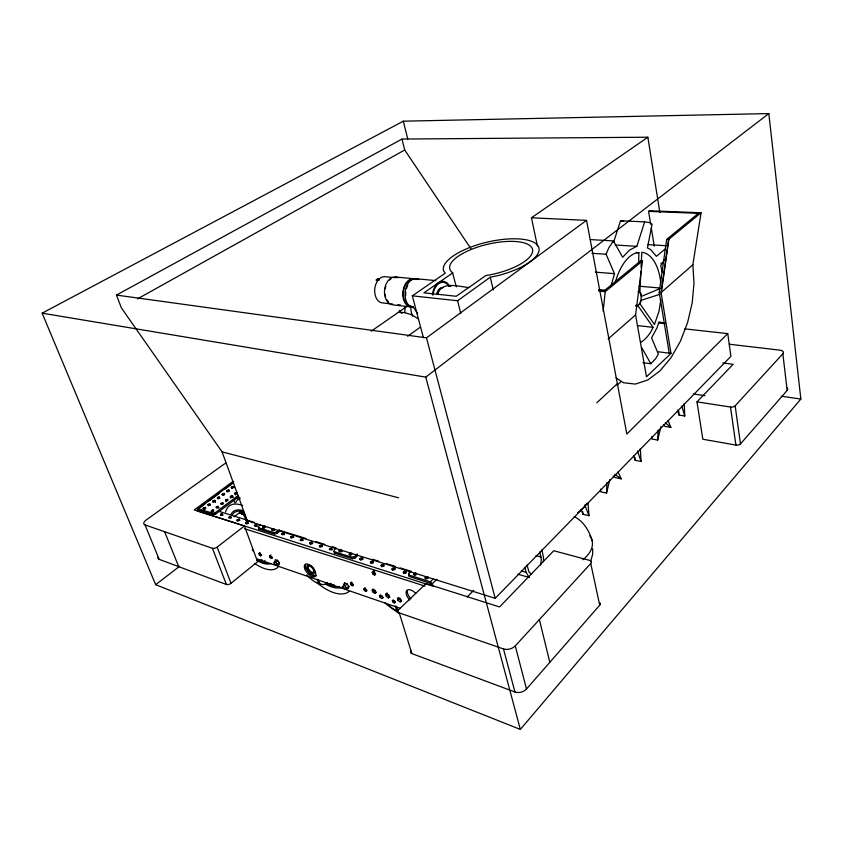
<?xml version="1.0" encoding="UTF-8"?>
<svg xmlns="http://www.w3.org/2000/svg" width="843" height="843" viewBox="0 0 843 843"><rect width="100%" height="100%" fill="white"/><g stroke="black" fill="none" stroke-linecap="round" stroke-linejoin="round"><path stroke-width="1.26" d="M592.692 548.804L592.64 554.388L590.553 561.607M638.646 262.858L638.899 252.668L636.36 252.5M600.659 489.13L600.585 491.732L606.549 493.06L609.837 479.53M606.549 493.06L606.886 482.618M651.966 436.516L651.871 438.992L657.709 440.057L660.923 426.537M657.709 440.057L658.098 430.109M543.366 561.712L543.545 558.077L541.912 549.689M640.891 271.393L639.911 291.794A7.735 4.015 -83.8 0 1 641.502 296.346L660.037 288.601M641.07 267.568L641.26 263.743M641.375 261.193L641.808 252.257A46.397 24.11 -83.8 0 1 660.828 283.1M279.96 531.016L276.915 533.461L274.565 534.072L258.759 529.067L258.358 526.39L260.382 524.789M258.759 529.067L258.854 527.771M349.297 553.746L349.213 554.61L350.161 554.852L351.784 553.24L349.297 553.746L350.108 554.926L351.531 554.483L350.583 553.061M603.124 311.299L605.232 291.657L642.461 261.003L640.554 260.866L604.262 290.751L599.057 290.213M339.097 550.553L339.002 551.406L339.94 551.649L341.563 550.047L339.097 550.553L339.919 551.722L342.174 551.596M661.081 292.584L670.996 353.396L646.476 376.789L635.59 314.903L642.461 261.003M669.216 353.164L659.215 292.468L666.644 239.433L698.425 213.332L648.583 211.382L650.691 224.27M659.215 292.468L661.038 292.626L668.531 239.538L701.07 212.752L649.384 210.75L648.583 211.382M661.386 292.321L668.899 239.243M279.412 562.924L279.138 564.757L276.578 565.39L275.113 564.662L274.07 562.945L275.461 559.657L277.568 560.363L279.412 562.924L276.841 564.115L276.578 565.39M616.054 377.864L623.42 382.733L635.337 384.081L647.782 379.993L659.921 370.941L671.007 357.727L680.396 341.267L687.582 322.627L692.198 302.9L694 283.237L692.851 264.765L701.07 212.752M660.859 299.771L658.984 311.33L654.474 324.544L639.995 303.807L641.249 300.308L659.795 294.344M414.061 573.609L413.86 574.684L415.167 574.884L416.484 574.157L416.484 573.219L414.061 573.609L414.514 575.126L416.147 574.494L415.451 572.955M611.049 285.925L614.494 273.669L606.106 254.249L608.751 247.905L613.419 240.929L622.661 257.263L629.531 250.065L636.844 246.335L644.642 221.878L649.827 222.647L652.082 224.249L647.424 247.947L650.743 249.654L656.402 256.314L665.095 249.085M540.648 564.979L541.343 559.415L539.815 551.838M271.983 529.52L272.816 530.637L274.165 530.226L273.227 528.888L271.983 529.52L271.815 530.31L272.658 530.521L274.302 529.035M344.629 582.987L343.175 586.454L344.26 588.266L345.872 589.067L348.496 588.372L348.918 586.475L346.979 583.778L344.629 582.987L343.175 586.454M262.795 527.476L262.963 526.696L265.271 526.211L264.913 527.117L262.795 527.476L263.185 528.635M245.208 515.842L240.36 511.975L240.287 512.987M234.923 493.587L235.113 492.881L237.273 492.428L236.904 493.239L234.923 493.587L235.323 494.715L236.156 493.956M230.666 498.181L230.455 496.358L231.635 495.768L232.626 495.895L233.216 497.296M225.566 500.552L225.766 499.846L227.947 499.383L227.568 500.215L225.566 500.552L225.977 501.68M221.045 503.366L220.845 504.082L221.604 504.262L223.226 502.902L221.045 503.366L221.878 504.441L223.153 504.061L222.236 502.776M345.872 589.067L346.252 587.75L348.918 586.475M216.293 506.906L216.082 507.623L216.851 507.813L218.485 506.443L216.293 506.906L217.125 507.992L219.085 507.855M211.287 511.206L212.71 509.878L213.701 510.015L213.3 510.858L211.287 511.206L211.719 512.333L213.637 511.164L212.71 509.878M613.525 242.436L620.543 220.771L644.642 221.878M437.369 294.565C441.584 280.466 458.603 286.736 468.919 287.526M232.626 495.895L232.257 496.717L230.265 497.054M197.241 509.551L233.743 482.048M635.559 305.672L638.067 305.925L653.093 327.337L651.144 331.31A46.397 24.11 -83.8 0 1 640.575 342.437M664.642 259.433L660.701 265.682L662.208 272.036M398.033 600.3L399.013 598.783L401.321 600.753L400.13 601.881L398.033 600.3L397.359 598.404L398.476 597.529L400.615 598.909L401.616 601.175L400.13 601.881M386.284 596.349L387.264 594.842L386.948 592.829L385.62 594.463L386.284 596.349L388.36 597.908L389.814 597.202L388.802 594.958L386.705 593.588L385.62 594.463M372.669 591.765L373.66 590.279L375.894 592.207L374.714 593.303L372.669 591.765L371.995 589.9L373.049 589.025L375.114 590.374L376.115 592.597L374.714 593.303M380.077 597.213L381.099 595.78L382.996 597.424L381.805 598.519L380.077 597.213L379.519 595.643L380.414 594.916L382.164 596.054L383.007 597.929L381.805 598.519M372.648 573.767L373.681 572.334L375.599 573.978L374.397 575.063L372.648 573.767L372.079 572.155L372.975 571.385L374.735 572.523L375.599 574.431L374.397 575.063M392.796 601.849L393.829 600.458L395.43 601.839L394.25 602.945L392.796 601.849L392.322 600.532L393.091 599.931L395.272 602.46L394.25 602.945M364.324 590.395L365.367 589.046L365.135 587.666L363.849 589.109L364.324 590.395L365.725 591.459L366.684 590.975L365.988 589.436L364.566 588.509L363.849 589.109M274.07 562.945L275.197 561.501M350.888 584.736L351.931 583.398L351.689 582.028L350.414 583.451L350.888 584.736L352.269 585.78L353.196 585.284L352.5 583.767L351.109 582.85L350.414 583.451M235.323 494.715L235.924 493.966L235.113 492.881M520.342 729.416L800.85 399.034L768.816 113.584L403.291 121.181L42.15 313.174L155.66 584.684L520.342 729.416L425.778 377.127L42.15 313.174M231.951 515.189L234.449 512.27L238.232 511.037L242.605 511.543L246.272 521.09M270.087 557.508L271.14 556.275L272.531 557.497L271.341 558.477L270.087 557.508L269.602 556.296L270.16 555.695L272.099 557.971L271.341 558.477M259.296 554.915L260.35 553.703L261.709 554.905L260.529 555.874L259.296 554.915L259.349 553.124L261.277 555.379L260.529 555.874M410.889 650.733A3.93 2.487 -19.4 0 0 411.858 653.588L514.947 692.008A8.398 5.753 -15.1 0 0 526.496 689.026L599.721 605.179A3.92 2.487 -10.5 0 0 599.858 602.65M722.809 362.964L733.168 364.292L696.982 401.858L702.82 439.224L735.907 445.072A3.425 1.77 -6.2 0 0 740.481 443.892L787.162 390.446A6.523 3.098 -5.7 0 0 787.309 388.054M343.702 585.442L345.082 585.927L346.979 583.778M399.255 612.893L503.492 648.941A8.578 5.574 -15 0 0 515.284 645.896L590.743 563.556A3.994 2.403 -10.9 0 0 589.52 560.342L553.735 550.732L499.562 606.96L426.052 583.609L398.865 609.468A4.004 2.403 -18.9 0 0 399.255 612.893L411.858 653.588M696.982 401.858L730.502 407.043A3.488 1.697 -6.8 0 0 735.149 405.841L782.862 353.775A6.628 2.972 -6.3 0 0 779.564 350.108L729.248 344.229M274.481 561.944L275.714 562.386L277.568 560.363M269.602 556.296L270.845 554.979M258.812 553.714L260.044 552.407M643.03 362.669L650.828 363.712L655.591 358.749L658.383 354.102L651.565 337.832L656.982 327.853L659.036 321.931L665.106 323.154M425.072 577.687L427.38 576.57L428.149 577.223L427.39 578.203L425.683 578.424L425.072 577.687L425.631 579.046M659.858 212.552L647.856 137.219L401.953 139.063L116.46 295.082L121.381 307.864L222.067 451.869L247.252 520.805L495.199 598.309L730.913 356.336L727.751 333.617L684.79 328.865M403.85 571.586L403.059 572.386L403.639 573.103L405.314 572.882L406.073 571.933L405.346 571.291L403.85 571.586L404.788 572.892L406.189 572.924L405.346 571.291M430.973 583.345L429.329 585L197.315 510.921L199.211 509.488M467.18 596.907L473.766 590.342M727.751 333.617L626.855 434.029L586.549 220.35L531.459 217.789L537.402 246.04M392.006 568.899L394.271 567.813L394.988 568.456L394.218 569.394L392.564 569.615L392.006 568.899L392.585 570.237L395.114 569.436L394.271 567.813M381.12 565.474L383.386 564.41L384.081 565.031L383.312 565.959L381.668 566.18L381.12 565.474L381.71 566.802L384.229 566.011M370.425 562.112L372.68 561.048L373.354 561.67L372.574 562.587L370.952 562.808L370.425 562.112L371.015 563.43L373.512 562.65L372.68 561.048M432.933 586.254L432.217 583.778L436.959 579.236M410.583 571.617L408.655 573.409L408.866 574.968L430.351 581.818L433.197 579.099M359.898 558.793L362.132 557.75L362.796 558.361L362.016 559.267L360.404 559.478L359.898 558.793L360.488 560.11L362.975 559.33L362.132 557.75M596.812 402.796L617.35 383.66M388.36 597.908L389.55 596.802L387.264 594.842M617.023 385.304L620.848 381.731M226.683 490.879L228.832 489.952L228.369 491.09L226.683 490.879L227.304 491.943L229.307 491.258L228.832 489.952M231.298 487.465L232.088 486.738L233.764 487.054L231.751 487.928L231.298 487.465L231.92 488.529L232.763 487.949L232.088 486.738M213.268 502.333L212.615 501.269L214.796 500.32L215.471 502.323L214.796 500.32M217.336 497.781L219.507 496.833L219.032 497.992L217.336 497.781L217.979 498.845L220.002 498.16M222.025 494.314L224.185 493.376L223.722 494.525L222.025 494.314L222.657 495.378L224.67 494.693L224.185 493.376M203.079 508.318L205.281 507.36L204.775 508.54L203.079 508.318L203.732 509.383L205.787 508.687L205.281 507.36M207.863 504.778L210.055 503.829L209.559 504.999L207.863 504.778L208.516 505.842M330.098 548.435L329.297 549.172L329.761 549.826L331.331 549.615L332.121 548.73L331.499 548.15L330.098 548.435L331.046 549.689L332.332 549.699M365.725 591.459L366.916 590.374L365.367 589.046M319.413 546.053L321.615 545.052L322.216 545.621L321.415 546.496L319.866 546.707L319.413 546.053L320.024 547.339M309.687 542.997L311.868 541.996L312.458 542.565L311.657 543.419L310.129 543.64L309.687 542.997L310.298 544.272L312.69 543.524L311.868 541.996M352.269 585.78L353.459 584.715L351.931 583.398M300.909 539.278L300.108 539.984L300.529 540.616L302.047 540.405L302.848 539.552L302.279 538.993L300.909 539.278L301.847 540.5L303.101 540.511L302.279 538.993M331.236 583.598L332.1 586.011L333.923 584.41M335.988 548.498L334.028 550.173L334.07 551.607L351.952 557.244L354.46 556.601L357.39 554.03M334.07 551.607L334.555 553.061L352.427 558.719L354.935 558.066L357.875 555.495M290.666 537.012L292.837 536.032L293.396 536.58L292.584 537.423L290.666 537.012L291.288 538.266L292.416 537.528L291.467 536.317M608.151 338.928L635.59 314.903M661.038 292.626L692.851 264.765M282.173 533.398L281.372 534.083L281.773 534.704L283.269 534.494L284.07 533.661L283.533 533.113L282.173 533.398L283.122 534.61L284.344 534.61L283.533 533.113M263.206 528.371L265.334 527.412M255.123 524.904L254.323 525.568L254.681 526.169L256.135 525.958L256.946 525.157L256.441 524.631L255.123 524.904L256.061 526.095L257.252 526.095M245.566 522.818L247.673 521.88L248.169 522.397L247.357 523.197L245.566 522.818L246.198 524.04L248.474 523.345M236.936 520.099L239.043 519.172L239.517 519.688L238.706 520.479L236.936 520.099L237.568 521.322L238.685 520.626L237.737 519.446M262.078 559.994L262.963 562.302L264.987 560.648M229.233 516.77L228.769 518.002L230.181 517.792L230.993 517.012L230.529 516.506L229.233 516.77L230.181 517.95L231.319 517.95L230.529 516.506M241.941 514.378L243.985 512.713M157.915 557.265A6.618 3.161 -23.5 0 0 159.19 559.352L226.377 584.473A3.477 1.812 -23 0 0 231.014 583.282L257.589 561.754L244.449 525.958L194.227 509.931L233.068 481.395M220.855 514.146L220.371 515.358L221.772 515.147L222.594 514.378L222.131 513.872L220.855 514.146L221.793 515.315L222.931 515.305L222.131 513.872M258.264 527.686L274.07 532.671L276.42 532.07L279.454 529.625M239.928 512.987L241.941 511.385L239.886 512.987M211.793 512.186L212.594 511.553M203.648 509.625L204.449 508.993M215.102 500.858L213.058 501.754L212.615 501.269M379.276 279.465L377.759 279.465L378.865 279.634M226.061 463.302A3.109 1.38 -20.4 0 0 223.922 464.272L146.187 519.994A6.723 3.035 -22.8 0 0 145.017 524.904L212.447 548.308A3.53 1.739 -22.3 0 0 217.157 547.096L244.449 525.958M155.66 584.684L179.612 566.285M425.778 377.127L768.816 113.584M234.122 516.738L240.36 511.975M239.802 512.955L241.899 511.374M240.866 513.113L242.9 511.575M198.316 509.994L213.437 514.63L215.671 514.061L238.759 496.738M197.726 508.561L212.931 513.292L215.165 512.723L238.274 495.421M241.846 514.241L243.954 512.67M198.295 508.772L204.649 504.093M208.885 500.974L219.475 493.176M224.765 489.277L233.237 483.039M116.46 295.082L426.495 337.843L586.549 220.35M420.478 327.042L407.654 336.283M412.322 295.84L457.612 300.751L490.299 277.178L498.065 275.577A49.063 17.534 -13.2 0 0 538.719 247.199A49.063 17.534 -13.2 0 0 485.536 242.531A49.063 17.534 -13.2 0 0 443.534 270.782L445.294 273.153L412.322 295.84L423.418 337.706M403.628 573.725L404.788 572.892M371.173 331.225L406.853 306.452M531.459 217.789L647.856 137.219M452.891 272.784L423.903 292.858L456.211 296.262L485.884 275.545A42.508 15.195 -13.2 0 0 532.639 249.992A42.508 15.195 -13.2 0 0 482.607 245.566A42.508 15.195 -13.2 0 0 452.47 272.584L456.348 286.831M376.315 279.665C382.817 276.799 371.31 281.72 378.813 280.15M137.441 298.917L404.714 149.98L401.953 139.063M638.067 305.925L635.97 306.083M378.96 280.002L378.423 279.686M273.027 530.521L274.365 530.247M340.129 551.585L341.552 551.301M350.33 554.789L351.763 554.494M426.516 578.709L428.044 578.403M339.318 586.433L337.042 586.865L332.1 586.011M638.899 252.668L635.38 253.163A46.397 24.11 -83.8 0 0 615.306 282.416M215.292 501.638L214.133 501.733L213.427 500.521M210.56 505.147L209.391 505.242L208.685 504.03M398.181 312.342L404.587 312.595L411.932 314.871L418.423 318.97M666.644 239.433L668.531 239.538M590.269 239.57L613.419 240.929M647.951 244.618L666.339 245.724M615.285 245.007L636.844 246.335M591.934 253.29L606.106 254.249M660.859 263.216L663.42 263.395M595.316 272.131L614.494 273.669M638.941 286.188L659.879 288M598.593 289.676L606.265 290.382M598.804 291.067L605.232 291.657M416.337 278.748L435.778 280.603M395.63 276.999L413.934 278.748M395.557 277.705L385.219 276.715A13.172 9.041 -84.3 0 0 374.766 288.77A13.172 9.041 -84.3 0 0 382.416 302.911L392.712 304.102M658.257 322.985L664.716 323.68M637.424 325.588L653.093 327.337M397.928 304.713L400.53 305.008M410.878 306.947L392.638 304.818A13.994 9.505 -84.2 0 1 384.882 288A13.994 9.505 -84.2 0 1 398.012 277.79M657.73 351.71L670.996 353.396M781.303 396.231L800.85 399.034M620.543 220.771L623.704 221.235M693.431 393.987L704.948 395.704M262.963 562.302L267.336 563.008M677.487 410.13L679.015 415.062L684.769 415.999L684.189 403.628M668.067 420.604L670.891 427.401L665.085 426.4L663.188 424.84M633.588 455.673L635.2 460.31L641.08 461.469L640.322 448.634M618.024 471.964L621.27 478.856L615.337 477.612L613.188 476.116M581.09 509.53L582.966 514.262L588.972 515.705L588.035 503.166M222.067 451.869L398.644 497.802M535.979 555.569L541.027 556.96M521.322 570.943L526.137 572.334L528.719 576.939M518.024 574.241L529.404 577.55M236.957 496.949L239.475 497.697M236.177 497.897L239.96 499.024M448.35 285.514L451.005 286.314M219.317 511.469L254.47 522.439M280.835 530.668L305.946 538.498M315.988 541.638L324.776 544.378M332.311 546.728L336.083 547.908M372.49 559.267L378.77 561.227M386.305 563.577L395.093 566.317M400.109 567.887L411.416 571.406M244.47 528.709L425.051 586.106M408.866 574.968L409.319 576.486L430.762 583.451L431.479 585.906M308.654 573.366L316.104 575.895M256.946 558.909L399.814 608.172M276.62 560.721L277.589 561.101M325.472 583.208L330.972 585.664L330.119 583.272M256.999 559.752L261.952 561.986L261.077 559.699M531.67 574.304L529.056 572.134L527.033 565M574.231 516.569C583.683 521.406 589.341 531.048 592.292 540.932M614.842 474.388L621.27 478.856M665.222 422.733L670.891 427.401M311.035 574.41L307.811 570.953M430.351 581.818L432.217 583.778M246.367 522.154L247.315 523.334M211.509 510.468L212.352 511.553M310.487 542.281L311.436 543.514M320.214 545.337L321.162 546.58L322.437 546.591L321.615 545.052M225.766 499.846L226.588 500.932L227.863 500.542L226.957 499.267M230.455 496.358L231.267 497.433L232.542 497.054L231.635 495.768M262.963 526.696L263.796 527.813L265.134 527.402L264.196 526.064M360.688 558.045L361.636 559.32M371.215 561.343L372.163 562.629M381.921 564.705L382.859 565.99M392.796 568.119L393.734 569.415M217.494 506.316L218.411 507.602M425.852 576.875L426.79 578.203M413.081 306.957L417.58 313.354M399.571 310.329L401.795 313.491M236.282 492.312L237.178 493.576M340.382 549.878L341.331 551.28M404.714 149.98L470.931 248.717M275.714 562.386L276.841 564.115M345.082 585.927L346.252 587.75M305.714 567.887L306.768 569.583M203.901 507.56L204.617 508.772M218.137 497.043L218.832 498.255M222.815 493.587L223.511 494.788M227.473 490.152L228.147 491.353M641.639 347.506L650.828 363.712M239.043 519.172L239.833 520.626M292.837 536.032L293.649 537.539M252.278 549.215L253.269 551.259M145.017 524.904L159.19 559.352M164.606 531.691L178.716 566.644M584.789 505.02L588.972 515.705M212.447 548.308L226.377 584.473M243.627 511.827L246.799 520.11M217.157 547.096L231.014 583.282M212.931 513.292L213.437 514.63M215.165 512.723L215.671 514.061M233.437 486.537L233.922 487.844M233.985 500.405L234.881 502.871M318.327 579.562L319.918 583.957M317.221 579.257L318.823 583.683M276.42 532.07L276.915 533.461M274.07 532.671L274.565 534.072M637.477 451.005L641.08 461.469M395.135 605.875L396.684 610.522M396.4 606.222L397.928 610.838L396.305 610.427A22.308 11.391 48.5 0 1 385.061 602.787M354.46 556.601L354.935 558.066M351.952 557.244L352.427 558.719M681.734 406.126L684.769 415.999M408.655 573.409L409.319 576.486M377.896 279.328L378.043 280.002L378.749 279.107M503.492 648.941L514.947 692.008M426.495 337.843L495.199 598.309M515.284 645.896L526.496 689.026M403.291 121.181L407.759 139M457.612 300.751L460.763 313.522M539.362 619.605L549.836 662.282M524.873 567.223L526.137 572.334M490.299 277.178L493.271 289.981M373.881 570.743L374.661 574.178M590.743 563.556L599.721 605.179M203.521 508.803L203.743 510.047M651.323 228.137L654.273 246.188M730.502 407.043L735.907 445.072M735.149 405.841L740.481 443.892M782.862 353.775L787.162 390.446M582.776 511.764L582.966 514.262M635.042 457.749L635.2 460.31M678.836 411.352L679.015 415.062M334.513 551.628L334.555 553.061M638.13 291.583A7.029 3.646 -83.8 0 1 640.996 299.676A7.029 3.646 -83.8 0 1 635.907 305.292M412.596 316.283A22.919 17.418 55.4 0 1 410.826 306.241M404.861 312.69A22.75 17.376 55.3 0 1 405.399 306.652M327.305 582.745A20.896 10.137 50.5 0 1 322.068 584.484L318.485 583.598A20.896 10.137 50.5 0 1 306.831 574.979M348.991 591.501A41.518 20.453 50.5 0 1 316.515 582.281M342.395 587.086A34.236 16.871 50.5 0 1 325.609 584.178M278.042 567.181A39.168 18.304 52 0 1 254.481 563.303M225.597 511.996A39.168 18.304 52 0 1 242.71 505.494M271.119 563.503A32.297 15.1 52 0 1 257.168 560.679M231.077 514.272A32.297 15.1 52 0 1 242.647 510.51M235.892 502.344A38.883 18.483 52 0 1 240.107 497.992M398.707 613.23A44.289 22.961 48.5 0 1 388.412 604.874M410.878 598.857A8.599 4.468 48 0 1 407.422 590.416M409.687 599.984A8.609 4.468 48 0 1 406.811 590.448A8.609 4.468 48 0 1 415.757 593.398M315.809 575.748A7.85 3.793 50.5 0 1 309.002 572.566A7.85 3.793 50.5 0 1 305.535 564.736M405.715 295.598A13.477 8.978 -84.1 0 1 405.789 292.068M406.474 288.601A13.477 8.978 -84.1 0 1 407.738 285.45M410.962 306.22A13.456 8.978 -84.1 0 1 403.302 293.564A13.456 8.978 -84.1 0 1 411.5 279.623M388.402 301.868A13.277 9.02 -84.2 0 1 386.747 299.56M385.599 296.662A13.277 9.02 -84.2 0 1 385.156 294.481M385.251 288.717A13.277 9.02 -84.2 0 1 385.778 286.462M389.434 280.076A13.277 9.02 -84.2 0 1 390.867 278.907M413.365 306.715A14.183 9.463 -84.1 0 1 402.922 291.741A14.183 9.463 -84.1 0 1 416.316 279.539M413.228 307.442A14.436 9.61 -84.1 0 1 405.43 290.118A14.436 9.61 -84.1 0 1 418.75 279.56M432.385 294.881A14.721 9.536 -84 0 1 439.74 282.015A14.721 9.536 -84 0 1 449.73 286.483M433.017 294.955A13.751 8.904 -84 0 1 439.519 283.132A13.751 8.904 -84 0 1 448.75 286.23M436.874 293.164A8.504 5.511 -84 0 1 442.87 287.526M437.812 293.269A8.514 5.511 -84 0 1 442.364 287.737M586.991 503.25A44.342 24.31 -12.3 0 1 577.655 512.734M589.784 535.8A36.544 21.433 -12.1 0 1 582.903 559.731M307.389 568.034A5.237 2.529 50.5 0 0 313.996 573.472A5.237 2.529 50.5 0 0 311.531 566.243A5.237 2.529 50.5 0 0 307.389 568.034M308.401 568.382A3.751 1.812 50.5 0 0 313.143 572.281A3.751 1.812 50.5 0 0 311.362 567.086A3.751 1.812 50.5 0 0 308.401 568.382M304.692 568.582A7.861 3.793 50.5 0 0 314.618 576.77A7.861 3.793 50.5 0 0 310.919 565.916A7.861 3.793 50.5 0 0 304.692 568.582"/></g></svg>
